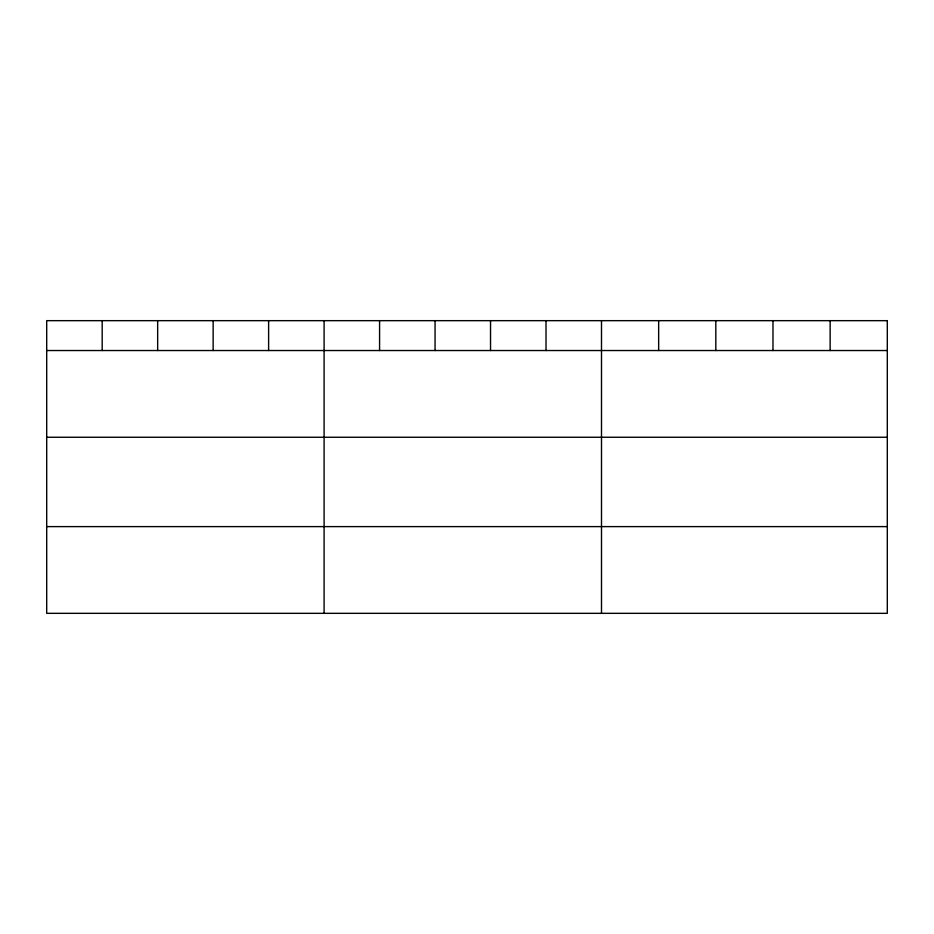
<?xml version="1.0" encoding="UTF-8"?>
<svg xmlns="http://www.w3.org/2000/svg" width="934" height="934" viewBox="0 0 934 934"><rect width="100%" height="100%" fill="white"/><g stroke="black" fill="none" stroke-linecap="round" stroke-linejoin="round"><path stroke-width="1.4" d="M46.7 350.53L887.3 350.53M46.7 437.252L887.3 437.252M46.7 526.613L887.3 526.613M830.139 320.666L830.139 350.53M772.978 320.666L772.978 350.53M715.818 320.666L715.818 350.53M658.657 320.666L658.657 350.53M601.496 320.666L601.496 613.334M546.016 320.666L546.016 350.53M490.537 320.666L490.537 350.53M435.057 320.666L435.057 350.53M379.578 320.666L379.578 350.53M324.098 320.666L324.098 613.334M268.618 320.666L268.618 350.53M213.139 320.666L213.139 350.53M157.659 320.666L157.659 350.53M102.18 320.666L102.18 350.53M887.3 320.666L46.7 320.666L46.7 613.334L887.3 613.334L887.3 320.666"/></g></svg>
